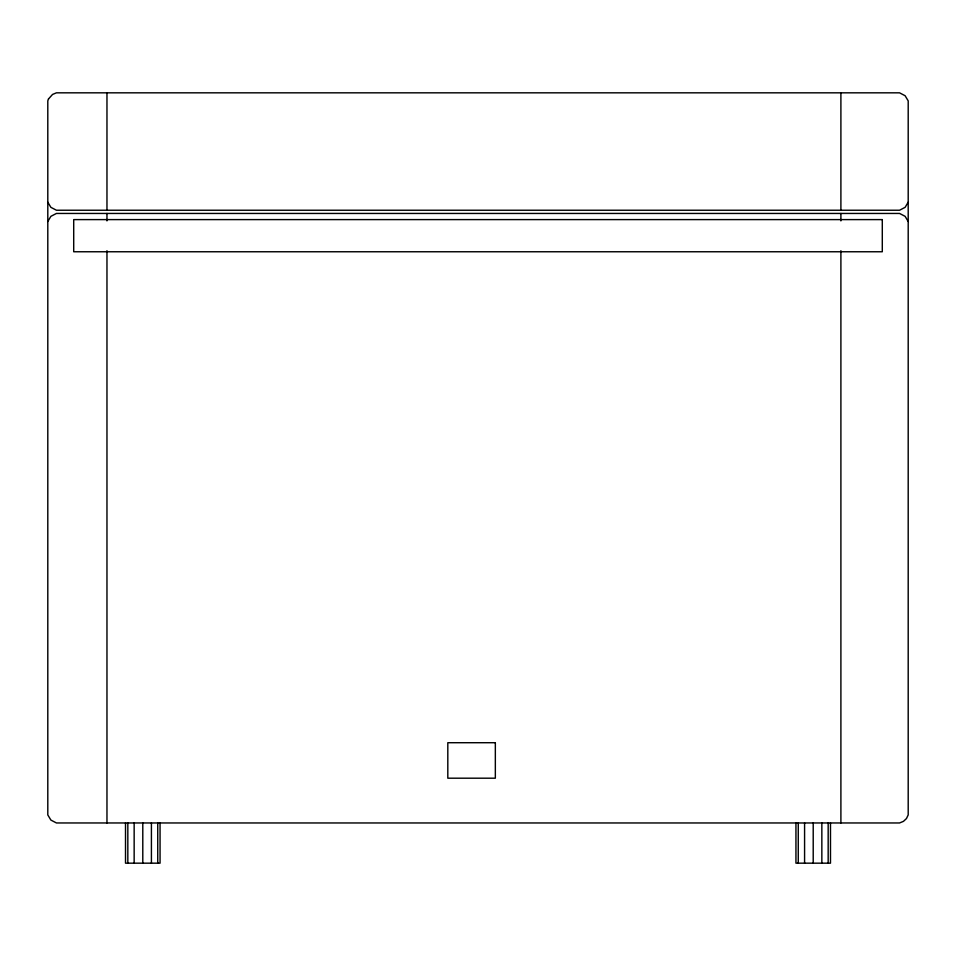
<?xml version="1.0" encoding="UTF-8"?>
<svg xmlns="http://www.w3.org/2000/svg" width="956" height="956" viewBox="0 0 956 956"><rect width="100%" height="100%" fill="white"/><g stroke="black" fill="none" stroke-linecap="round" stroke-linejoin="round"><path stroke-width="1.43" d="M47.8 221.493L50.895 216.331L56.44 213.451L899.56 213.451L905.105 216.331L908.2 221.493M908.2 202.194L905.105 207.344L899.56 210.236L56.44 210.236L50.895 207.344L47.8 202.194M840.898 92.828L840.898 210.236M840.898 213.451L840.898 220.896M840.898 250.699L840.898 822.961M830.489 822.961L830.489 863.172L795.942 863.172L795.942 822.961M828.171 822.961L828.171 863.172M821.849 822.961L821.849 863.172M813.209 822.961L813.209 863.172M804.582 822.961L804.582 863.172M798.26 822.961L798.26 863.172M160.058 822.961L160.058 863.172L125.511 863.172L125.511 822.961M157.74 822.961L157.74 863.172M151.418 822.961L151.418 863.172M142.791 822.961L142.791 863.172M134.151 822.961L134.151 863.172M127.829 822.961L127.829 863.172M106.964 92.828L106.964 210.236M106.964 213.451L106.964 220.896M106.964 250.699L106.964 822.961M48.481 98.982L47.8 100.87L47.8 814.918L50.895 820.081L56.44 822.961L899.56 822.961L903.456 821.359L906.467 818.551L908.2 814.918L908.2 100.87L905.105 95.719L899.56 92.828L56.44 92.828L52.544 94.441L48.481 98.982M882.292 219.605L73.708 219.605L73.708 251.763L882.292 251.763L882.292 219.605M495.339 742.716L447.814 742.716L447.814 778.196L495.339 778.196L495.339 742.716"/></g></svg>
